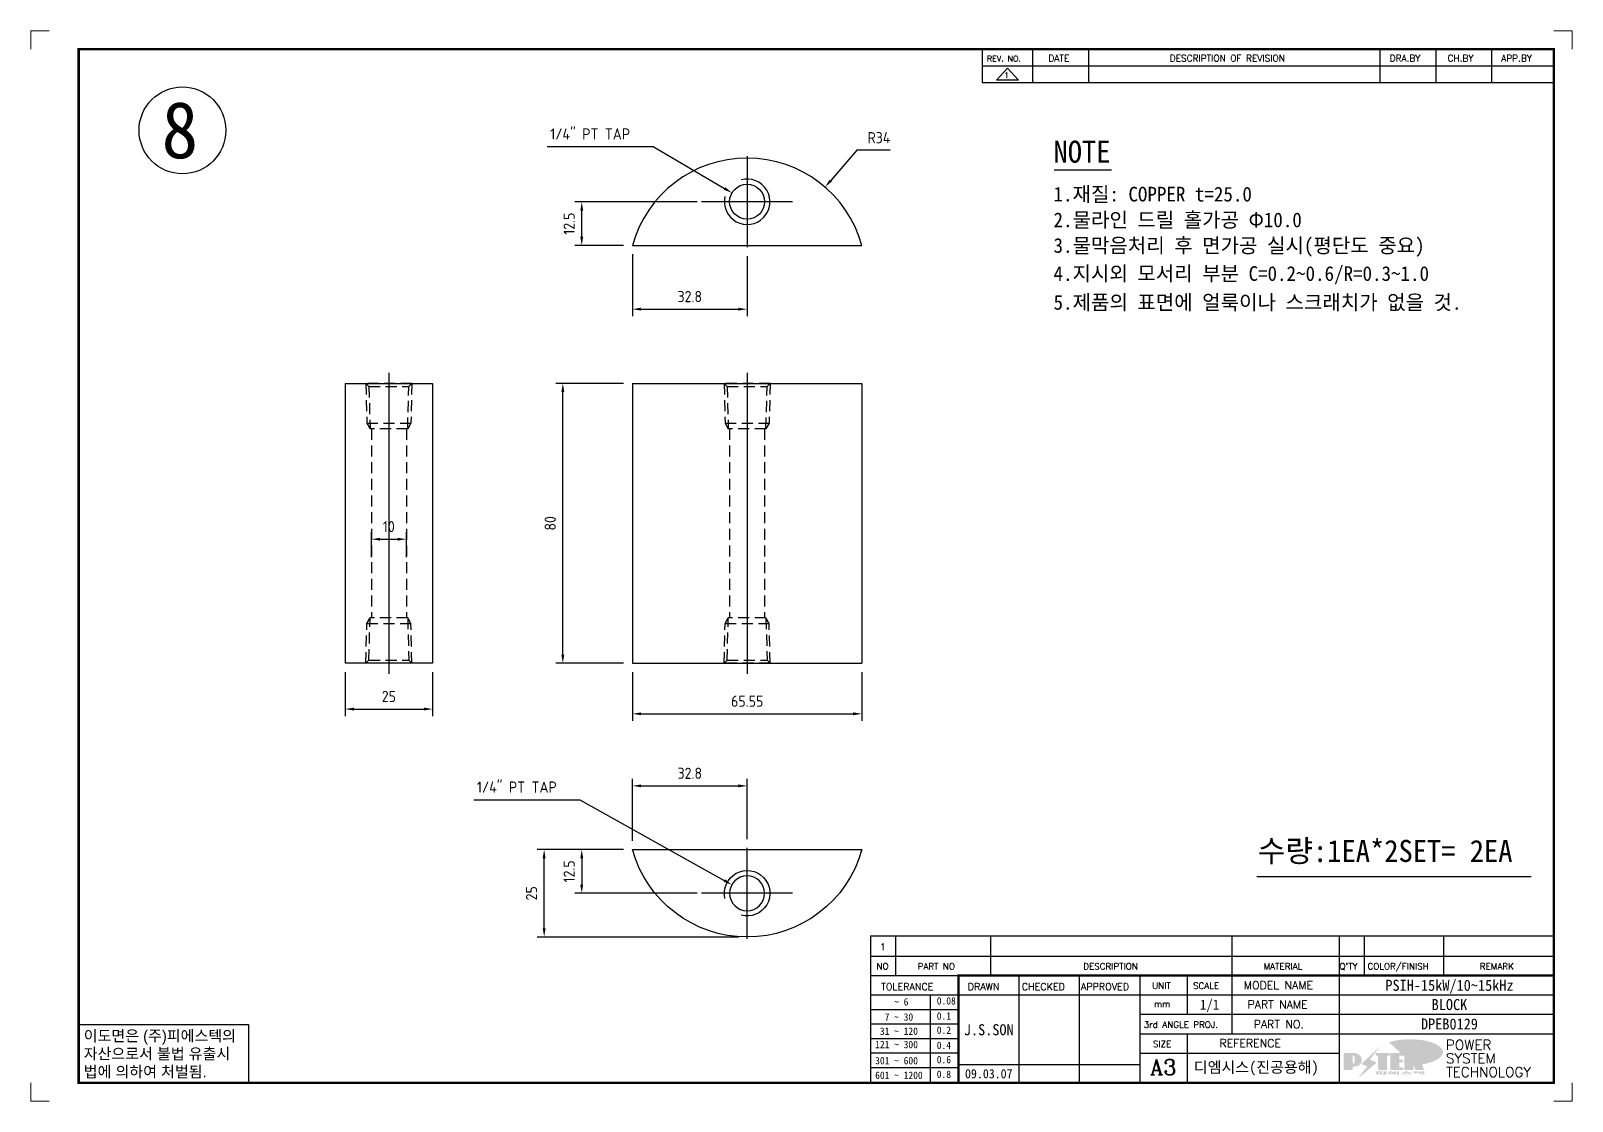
# Model space of a CAD drawing. Header units: millimetres. Extents: x 24815 to 36799, y -9299 to 5469.
# Drawn here: x 30787 to 31227.5, y -4595.8 to -4289.9 of the extents above; entities that cross this region are included whole.
import ezdxf
from ezdxf.enums import TextEntityAlignment as Align

# ---------------------------------------------------------------- set-up
doc = ezdxf.new("R2010")
doc.units = ezdxf.units.MM
doc.linetypes.add('CENTER', pattern=[50.8, 31.75, -6.35, 6.35, -6.35])
doc.linetypes.add('HIDDEN2', pattern=[4.7625, 3.175, -1.5875])
doc.layers.add('FORMAT-1', color=7, linetype='Continuous')
doc.layers.add('line', color=3, linetype='Continuous')
doc.styles.add('h1', font='')
doc.styles.add('HAN', font='')
doc.styles.add('RC', font='ROMANC.SHX')
doc.styles.add('ROMANT', font='romant')
doc.styles.add('RT', font='ROMANT.SHX', dxfattribs={"oblique": 15})
doc.styles.get("Standard").update_dxf_attribs({"font": 'ISOCP.SHX', "bigfont": 'WHGTXT.SHX'})
doc.styles.get('h1').set_extended_font_data('New Gulim')
doc.styles.get('HAN').set_extended_font_data('GulimChe')
doc.dimstyles.new('PS-1', dxfattribs={"dimtxt": 3.2, "dimasz": 2.5, "dimexe": 2, "dimexo": 2.5, "dimgap": 2, "dimtad": 1, "dimtoh": 1, "dimrnd": 0.05, "dimzin": 12, "dimdsep": 46, "dimtxsty": 'Standard', "dimcen": 0, "dimclrt": 2, "dimazin": 3, "dimtfac": 1, "dimtofl": 0, "dimtmove": 0, "dimatfit": 3, "dimfxl": 0, "dimtolj": 1, "dimtzin": 0, "dimarcsym": 0})

# ---------------------------------------------------------------- blocks, each defined once
blk = doc.blocks.new('WADGSG')
blk.add_line((54281.5, 131541.67), (54281.5, 131607.24))
at = {"color": 1, "linetype": 'CENTER', "ltscale": 3}
for p, q in [((54269, 131587.45), (54269, 131561.45)), ((54256, 131574.45), (54282, 131574.45))]:
    blk.add_line(p, q, dxfattribs=at)
at = {"color": 3}
blk.add_circle((54269, 131574.45), 5, dxfattribs=at)
for centre, radius, start, end in [((54290.5, 131574.45), 34, 105.3495, 254.6505), ((54269, 131574.45), 6.5, 256.7579, 195.2507)]:
    blk.add_arc(centre, radius, start, end)
blk = doc.blocks.new('t3')
for p, q in [((0, 15.88), (46.25, 15.88)), ((0, 15.88), (0, 0)), ((46.25, 15.88), (46.25, 0)), ((0, 0), (46.25, 0))]:
    blk.add_line(p, q)
at = {"color": 1, "style": 'h1'}
for s, p in [('이도면은 (주)피에스텍의', (1.4, 11.29)), ('자산으로서 불법 유출시', (1.4, 6.41)), ('법에 의하여 처벌됨.', (1.4, 1.52))]:
    blk.add_text(s, height=3, dxfattribs=at).set_placement(p)
blk = doc.blocks.new('new LOGO')
at = {"layer": 'line'}
h = blk.add_hatch(color=1, dxfattribs=at)
h.paths.add_polyline_path([(41.5, 16.4), (54.3, 16.4, 1), (54.3, 82.9), (0, 82.9), (0, -0.1), (41.5, -0.1)])
h.paths.add_polyline_path([(41.5, 27.9), (41.5, 71.9), (43.6, 71.9, -0.414214), (54.6, 60.9), (54.6, 38.9, -0.414214), (43.6, 27.9)], flags=16)
h.paths.add_polyline_path([(214.7, 71.9), (227.5, 71.9), (227.5, 82.9), (159.7, 82.9), (159.7, 71.9), (172.5, 71.9), (172.5, -0.1), (214.7, -0.1)])
h.paths.add_polyline_path([(276, 37.4), (294.8, 37.4), (294.8, 49.1), (276, 49.1), (276, 71.9), (294.8, 71.9), (294.8, 82.9), (234.5, 82.9), (234.5, -0.1), (297, -0.1), (297, 10.9), (276, 10.9)])
h.paths.add_polyline_path([(347.2, 35.2), (359.7, -0.1), (400.5, -0.1), (379.6, 66.8), (399.7, 82.9), (380.6, 82.9), (347.2, 61.6), (347.2, 82.9), (305.5, 82.9), (305.5, -0.1), (347.2, -0.1)])
h = blk.add_hatch(color=250, dxfattribs=at)
h.paths.add_polyline_path([(44.5, 69.4), (46.6, 69.4, -0.129793), (52, 68, 0.221832), (43.6, 71.9), (41.5, 71.9), (41.5, 27.9), (43.6, 27.9, 0.02048), (44.5, 28)], flags=17)
h.paths.add_polyline_path([(44.5, 13.9), (57.3, 13.9, 0.72362), (77.1, 73.9, -0.679777), (54.3, 16.4), (41.5, 16.4), (41.5, -0.1), (3, -0.1), (3, -2.6), (44.5, -2.6)])
h.paths.add_polyline_path([(117.9, 14.2), (71.5, -44.4), (77.1, -39.6), (120.8, 15.6), (92, 28.9), (173.3, 106), (177.5, 111.4), (89.1, 27.6)])
h.paths.add_polyline_path([(162.7, 71.9), (162.7, 69.4), (172.5, 69.4), (172.5, 71.9)], flags=17)
h.paths.add_polyline_path([(217.7, 69.4), (230.5, 69.4), (230.5, 80.4), (227.5, 80.4), (227.5, 71.9), (214.7, 71.9), (214.7, -0.1), (175.5, -0.1), (175.5, -2.6), (217.7, -2.6)])
h.paths.add_polyline_path([(297.8, 46.6), (294.8, 46.6), (294.8, 37.4), (276, 37.4), (276, 10.9), (279, 10.9), (279, 34.9), (297.8, 34.9)])
h.paths.add_polyline_path([(300, 8.4), (297, 8.4), (297, -0.1), (237.5, -0.1), (237.5, -2.6), (300, -2.6)])
h.paths.add_polyline_path([(297.8, 80.4), (294.8, 80.4), (294.8, 71.9), (276, 71.9), (276, 49.1), (279, 49.1), (279, 69.4), (297.8, 69.4)])
h.paths.add_polyline_path([(350.2, 80.4), (347.2, 80.4), (347.2, 61.6), (350.2, 63.5)])
h.paths.add_polyline_path([(350.2, 26.7), (347.2, 35.2), (347.2, -0.1), (308.5, -0.1), (308.5, -2.6), (350.2, -2.6)])
h.paths.add_polyline_path([(402.7, 80.4), (396.5, 80.4), (379.6, 66.8), (400.5, -0.1), (361.8, -0.1), (362.7, -2.6), (403.5, -2.6), (382.6, 64.3)])
blk.add_hatch(color=5, dxfattribs=at).paths.add_polyline_path([(166.3, 35), (131, 49), (180.4, 112.7), (92, 28.9), (120.8, 15.6), (74.4, -43)])
h = blk.add_hatch(color=253, dxfattribs=at)
edge = h.paths.add_edge_path()
edge.add_ellipse((333.9, 86.4), major_axis=(-165.9, 0), ratio=0.39426, start_angle=111.51268, end_angle=334.46902)
edge.add_ellipse((314.1, 81.2), major_axis=(-153.7, 0), ratio=0.40699, start_angle=121.30662, end_angle=327.74369, ccw=False)
edge.add_line((394, 27.8), (394.7, 25.6))
h = blk.add_hatch(color=250, dxfattribs=at)
edge = h.paths.add_edge_path()
edge.add_ellipse((237.8, -17.6), major_axis=(-14.3, 0), ratio=0.526336, start_angle=192.2456, end_angle=269.07481)
edge.add_line((238.1, -10.1), (237.6, -10.1))
edge.add_ellipse((237.8, -17.6), major_axis=(-14.3, 0), ratio=0.526336, start_angle=270.92519, end_angle=449.07481)
edge.add_line((237.6, -25.1), (238.1, -25.1))
edge.add_ellipse((237.8, -17.6), major_axis=(-14.3, 0), ratio=0.526336, start_angle=450.92519, end_angle=527.7544)
edge.add_line((251.7, -19.2), (254.1, -19.2))
edge.add_line((254.1, -19.2), (254.1, -27.1))
edge.add_line((254.1, -27.1), (263.1, -27.1))
edge.add_line((263.1, -27.1), (263.1, -10.1))
edge.add_line((263.1, -10.1), (254.1, -10.1))
edge.add_line((254.1, -10.1), (254.1, -16))
edge.add_line((254.1, -16), (251.7, -16))
h.paths.add_polyline_path([(241, -16.4), (241, -18.7, -1), (234.4, -18.7), (234.4, -16.4, -1)], flags=16)
h.paths.add_polyline_path([(278.2, -10.1), (268.1, -10.1), (268.1, -27.1), (278.2, -27.1)])
h.paths.add_polyline_path([(310.3, -10.1), (310.3, -11.1, -0.157169), (289.3, -17.5), (294, -19.9, 0.128407), (316.3, -15.9, 0.128407), (338.6, -19.9), (343.3, -17.5, -0.157169), (322.2, -11.1), (322.2, -10.1)])
h.paths.add_polyline_path([(342.1, -25.1), (342.1, -22.3), (290.4, -22.3), (290.4, -25.1)])
h.paths.add_polyline_path([(352, -10.1), (352, -16.2, 0.414214), (354, -18.2), (378.7, -18.2), (378.7, -19.6), (390.2, -19.6), (390.2, -10.1), (378.7, -10.1), (378.7, -13.6), (374.7, -13.6), (374.7, -15.1), (378.7, -15.1), (378.7, -16.2), (364.7, -16.2), (364.7, -15.1), (371.2, -15.1), (371.2, -13.6), (364.7, -13.6), (364.7, -12.6), (374.7, -12.6), (374.7, -10.1)])
h.paths.add_polyline_path([(393.8, -10.1), (393.8, -19.6), (405, -19.6), (405, -10.1)])
h.paths.add_polyline_path([(405, -27.1), (405, -20.9), (356.8, -20.9), (356.8, -23), (391.8, -23), (391.8, -27.1)])
h.paths.add_polyline_path([(200.4, -10.1), (200.4, -22.3), (193.2, -22.3), (193.2, -12.6), (196.6, -12.6), (196.6, -10.1), (161, -10.1), (161, -12.6), (164.5, -12.6), (164.5, -22.3), (161, -22.3), (161, -25.1), (200.4, -25.1), (200.4, -27.1), (213.9, -27.1), (213.9, -10.1)])
h.paths.add_polyline_path([(182, -12.6), (175.6, -12.6), (175.6, -22.3), (182, -22.3)], flags=17)
blk = doc.blocks.new('format-3')
at = {"color": 3, "lineweight": 9}
for p, q in [((0, 286.3), (0, 291.3)), ((5, 291.3), (0, 291.3)), ((414.5, 291.3), (419.5, 291.3)), ((419.5, 286.3), (419.5, 291.3)), ((0, 5), (0, 0)), ((419.5, 5), (419.5, 0)), ((5, 0), (0, 0)), ((414.5, 0), (419.5, 0))]:
    blk.add_line(p, q, dxfattribs=at)
at = {"color": 180}
for p, q in [((258.97, 281.75), (258.97, 286.3)), ((272.71, 281.75), (272.71, 286.3)), ((287.94, 281.75), (287.94, 286.3)), ((367.22, 281.75), (367.22, 286.3)), ((382.45, 281.75), (382.45, 286.3)), ((397.61, 281.75), (397.61, 286.3)), ((258.97, 281.75), (414.5, 281.75)), ((228.5, 39.49), (228.5, 5)), ((228.5, 39.49), (414.5, 39.49)), ((235.29, 39.49), (235.29, 34.21)), ((261.24, 34.21), (261.24, 39.49)), ((326.9, 39.49), (326.9, 34.21)), ((356.11, 39.49), (356.11, 34.21)), ((362.93, 39.49), (362.93, 34.21)), ((384.48, 39.49), (384.48, 34.21)), ((228.5, 34.21), (252.48, 34.21)), ((268.96, 5), (268.96, 34.21)), ((285.45, 5), (285.45, 34.21)), ((301.94, 5), (301.94, 34.21)), ((314.72, 34.21), (314.72, 23.65)), ((326.9, 34.21), (326.9, 18.37)), ((356.11, 34.21), (356.11, 5)), ((228.5, 28.93), (252.48, 28.93)), ((244.89, 5.23), (244.89, 28.93)), ((252.48, 28.93), (414.5, 28.93)), ((228.5, 24.98), (252.48, 24.98)), ((228.5, 21.03), (252.48, 21.03)), ((301.94, 23.65), (414.5, 23.65)), ((228.5, 17.08), (252.48, 17.08)), ((301.94, 18.37), (414.5, 18.37)), ((314.72, 18.37), (314.72, 5)), ((228.5, 13.13), (252.48, 13.13)), ((301.94, 13.09), (356.11, 13.09)), ((228.5, 9.18), (252.48, 9.18)), ((252.48, 9.95), (301.94, 9.95))]:
    blk.add_line(p, q, dxfattribs=at)
at = {"const_width": 0.7}
blk.add_lwpolyline([(252.48, 5), (252.48, 34.21), (414.5, 34.21)], dxfattribs=at)
at = {"layer": 'FORMAT-1', "const_width": 0.7}
blk.add_lwpolyline([(13, 5), (13, 286.3), (414.5, 286.3), (414.5, 5)], close=True, dxfattribs=at)
blk.add_blockref('t3', (13, 5))
at = {"xscale": 0.05400000000000027, "yscale": 0.05400000000000027, "zscale": 0.05400000000000027}
blk.add_blockref('new LOGO', (357.35, 8.65), dxfattribs=at)
at = {"color": 2}
for s, height, style, p in [('REV. NO.', 1.56, 'RC', (260.23, 282.95)), ('DATE', 1.788, 'RC', (276.95, 282.94)), ('DESCRIPTION OF REVISION', 1.7875, 'RC', (309.98, 282.94)), ('DRA.BY', 1.788, 'RC', (369.83, 282.94)), ('CH.BY', 1.788, 'RC', (385.59, 282.94)), ('APP.BY', 1.788, 'RC', (400.18, 282.94)), ('COLOR/FINISH', 1.7424, 'RC', (363.8, 35.83)), ('NO', 1.742, 'RC', (230.16, 35.83)), ('PART NO', 1.742, 'RC', (241.36, 35.83)), ('DESCRIPTION', 1.7424, 'RC', (286.43, 35.83)), ('MATERIAL', 1.742, 'RC', (335.52, 35.83)), ("Q'TY", 1.742, 'RC', (356.17, 35.83)), ('REMARK', 1.742, 'RC', (394.37, 35.83)), (' TOLERANCE', 1.9, 'RC', (230.11, 30.22)), ('DRAWN', 1.9, 'RC', (255, 30.22)), ('CHECKED', 1.9, 'RC', (269.71, 30.22)), ('APPROVED', 1.9, 'RC', (285.8, 30.22)), ('UNIT', 1.742, 'RC', (305.19, 30.55)), ('SCALE', 1.742, 'RC', (316.32, 30.55)), ('MODEL NAME', 2.178, 'RC', (330.12, 30.46)), ('    ~ 6', 2, 'HAN', (229.8, 26.03)), ('0.08', 2, 'HAN', (246.57, 26.31)), ('mm', 1.742, 'RC', (305.67, 25.56)), ('PART NAME', 2.178, 'RC', (331.17, 25.24)), ('  7 ~ 30', 2, 'HAN', (229.8, 21.91)), ('0.1', 2, 'HAN', (246.57, 22.2)), ('3rd ANGLE PROJ.', 1.7424, 'RC', (302.87, 19.97)), ('PART NO.', 2.178, 'RC', (332.84, 19.85)), (' 31 ~ 120', 2, 'HAN', (229.8, 18.04)), ('0.2', 2, 'HAN', (246.57, 18.32)), ('REFERENCE', 2.178, 'RC', (323.52, 14.69)), ('121 ~ 300', 2, 'HAN', (229.8, 14.42)), ('0.4', 2, 'HAN', (246.57, 14.2)), ('SIZE', 1.742, 'RC', (305.39, 14.71)), ('301 ~ 600', 2, 'HAN', (229.8, 10.04)), ('0.6', 2, 'HAN', (246.57, 10.32)), ('601 ~ 1200', 2, 'HAN', (229.8, 6.05)), ('0.8', 2, 'HAN', (246.57, 6.33))]:
    blk.add_text(s, height=height, dxfattribs=dict(at, style=style)).set_placement(p)
at = {"style": 'ROMANT'}
for s, p in [('POWER', (385.15, 13.96)), ('SYSTEM', (385.15, 10.31)), ('TECHNOLOGY', (385.15, 6.56))]:
    blk.add_text(s, height=2.7, dxfattribs=at).set_placement(p)
at = {"color": 2, "lineweight": 25, "style": 'RC'}
blk.add_text('A3', height=4.182, dxfattribs=at).set_placement((304.61, 7.14))
at = {"style": 'HAN'}
for tag, height, p in [('MODEL-NAME', 3, (386.1, 31.53)), ('SCALE', 2.7, (320.81, 26.29)), ('PART-NAME', 3, (386.1, 26.29)), ('CH-BY', 3, (277.21, 19.44)), ('PART-NO', 3, (386.1, 21.01)), ('DRA-BY', 3, (260.72, 19.44)), ('APP-BY', 3, (293.7, 19.44)), ('DRA-DATE', 2.5, (260.72, 7.47)), ('CH-DATE', 2.5, (277.21, 7.47)), ('APP-DATE', 2.5, (293.7, 7.47)), ('관련업체', 3, (333.52, 9.26))]:
    blk.add_attdef(tag, text='', height=height, dxfattribs=at).set_placement(p, align=Align.MIDDLE_CENTER)
blk = doc.blocks.new('no3')
at = {"color": 180}
for p, q in [((0, 5.5), (0, 0)), ((0, 5.5), (186, 5.5)), ((6.79, 5.5), (6.79, 0)), ((32.74, 0.11), (32.74, 5.5)), ((98.4, 5.5), (98.4, 0)), ((127.61, 5.5), (127.61, 0)), ((134.43, 5.5), (134.43, 0)), ((155.98, 5.5), (155.98, 0))]:
    blk.add_line(p, q, dxfattribs=at)
at = {"color": 2, "style": 'HAN'}
for tag, p in [('PART-NO', (19.76, 2.75)), ('MATERIAL', (111.38, 2.75)), ("Q'TY", (131.02, 2.75)), ('COLOR/FINISH', (145.2, 2.75)), ('REMARK', (170.76, 2.75))]:
    blk.add_attdef(tag, text='', height=2.9, dxfattribs=at).set_placement(p, align=Align.MIDDLE_CENTER)
blk.add_attdef('DESCRIPTION', text='', height=2.9, dxfattribs=at).set_placement((34.51, 2.75), align=Align.MIDDLE_LEFT)
at = {"color": 2, "style": 'RT', "oblique": 15}
blk.add_attdef('NO', text='', height=1.74, dxfattribs=at).set_placement((3.38, 2.51), align=Align.MIDDLE_CENTER)
blk = doc.blocks.new('re3')
at = {"color": 180}
for p, q in [((0, 0), (0, -4.55)), ((6.87, -0.64), (3.86, -3.91)), ((9.88, -3.91), (3.86, -3.91)), ((6.87, -0.64), (9.88, -3.91)), ((13.74, -4.55), (13.74, 0)), ((28.97, -4.55), (28.97, 0)), ((108.25, -4.55), (108.25, 0)), ((123.49, -4.55), (123.49, 0)), ((138.64, -4.55), (138.64, 0)), ((0, -4.55), (155.53, -4.55))]:
    blk.add_line(p, q, dxfattribs=at)
at = {"color": 2, "style": 'RC', "oblique": 15}
blk.add_attdef('REV.NO', text='', height=1.56, dxfattribs=at).set_placement((6.59, -2.56), align=Align.MIDDLE_CENTER)
blk.add_attdef('-1', text='', height=1.56, dxfattribs=at).set_placement((9.37, -1.66), align=Align.MIDDLE_LEFT)
at = {"color": 2, "style": 'HAN'}
for tag, p in [('REV.-DATE', (21.36, -2.28)), ('DRA.BY', (115.87, -2.28)), ('CH.BY', (131.07, -2.28)), ('APP.BY', (147.09, -2.28))]:
    blk.add_attdef(tag, text='', height=2.5, dxfattribs=at).set_placement(p, align=Align.MIDDLE_CENTER)
blk.add_attdef('DESCRIPTION-OF-REVISION', text='', height=2.5, dxfattribs=at).set_placement((31.61, -2.28), align=Align.MIDDLE_LEFT)
blk = doc.blocks.new('*D1144')
at = {"color": 0, "lineweight": -2}
for p, q in [((30958.92, -4353.77), (30958.92, -4371.46)), ((30991.71, -4354.27), (30991.71, -4371.46)), ((30961.42, -4369.46), (30989.21, -4369.46))]:
    blk.add_line(p, q, dxfattribs=at)
at = {"color": 0}
for points in [[(30961.42, -4369.04), (30961.42, -4369.87), (30958.92, -4369.46)], [(30989.21, -4369.04), (30989.21, -4369.87), (30991.71, -4369.46)]]:
    blk.add_solid(points, dxfattribs=at)
at = {"layer": 'Defpoints', "color": 0}
for p in [(30958.92, -4351.27), (30991.71, -4351.77), (30991.71, -4369.46)]:
    blk.add_point(p, dxfattribs=at)
at = {"color": 2, "insert": (30975.32, -4365.86), "char_height": 3.2, "attachment_point": 5}
blk.add_mtext('\\A1;32.8', dxfattribs=at)
blk = doc.blocks.new('*D1145')
at = {"color": 0, "lineweight": -2}
for p, q in [((30977.43, -4338.77), (30942.44, -4338.77)), ((30944.44, -4348.77), (30944.44, -4341.27)), ((30956.42, -4351.27), (30942.44, -4351.27))]:
    blk.add_line(p, q, dxfattribs=at)
at = {"color": 0}
for points in [[(30944.02, -4341.27), (30944.85, -4341.27), (30944.44, -4338.77)], [(30944.02, -4348.77), (30944.85, -4348.77), (30944.44, -4351.27)]]:
    blk.add_solid(points, dxfattribs=at)
at = {"layer": 'Defpoints', "color": 0}
for p in [(30944.44, -4338.77), (30979.93, -4338.77), (30958.92, -4351.27)]:
    blk.add_point(p, dxfattribs=at)
at = {"color": 2, "insert": (30940.84, -4345.02), "char_height": 3.2, "attachment_point": 5, "rotation": 90}
blk.add_mtext('\\A1;12.5', dxfattribs=at)
blk = doc.blocks.new('*D1216')
at = {"color": 0, "lineweight": -2}
for p, q in [((30956.42, -4390.66), (30937.04, -4390.66)), ((30939.04, -4468.16), (30939.04, -4393.16)), ((30956.42, -4470.66), (30937.04, -4470.66))]:
    blk.add_line(p, q, dxfattribs=at)
at = {"color": 0}
for points in [[(30938.62, -4393.16), (30939.46, -4393.16), (30939.04, -4390.66)], [(30938.62, -4468.16), (30939.46, -4468.16), (30939.04, -4470.66)]]:
    blk.add_solid(points, dxfattribs=at)
at = {"layer": 'Defpoints', "color": 0}
for p in [(30939.04, -4390.66), (30958.92, -4390.66), (30958.92, -4470.66)]:
    blk.add_point(p, dxfattribs=at)
at = {"color": 2, "insert": (30935.44, -4430.66), "char_height": 3.2, "attachment_point": 5, "rotation": 90}
blk.add_mtext('\\A1;80', dxfattribs=at)
blk = doc.blocks.new('*D1217')
at = {"color": 0, "lineweight": -2}
for p, q in [((30958.92, -4473.16), (30958.92, -4487.09)), ((31024.5, -4473.16), (31024.5, -4487.09)), ((30961.42, -4485.09), (31022, -4485.09))]:
    blk.add_line(p, q, dxfattribs=at)
at = {"color": 0}
for points in [[(30961.42, -4484.67), (30961.42, -4485.5), (30958.92, -4485.09)], [(31022, -4484.67), (31022, -4485.5), (31024.5, -4485.09)]]:
    blk.add_solid(points, dxfattribs=at)
at = {"layer": 'Defpoints', "color": 0}
for p in [(30958.92, -4470.66), (31024.5, -4470.66), (31024.5, -4485.09)]:
    blk.add_point(p, dxfattribs=at)
at = {"color": 2, "insert": (30991.71, -4481.49), "char_height": 3.2, "attachment_point": 5}
blk.add_mtext('\\A1;65.55', dxfattribs=at)
blk = doc.blocks.new('*D1218')
at = {"color": 0, "lineweight": -2}
for p, q in [((30876.82, -4473.16), (30876.82, -4485.73)), ((30901.82, -4473.16), (30901.82, -4485.73)), ((30879.32, -4483.73), (30899.32, -4483.73))]:
    blk.add_line(p, q, dxfattribs=at)
at = {"color": 0}
for points in [[(30879.32, -4483.32), (30879.32, -4484.15), (30876.82, -4483.73)], [(30899.32, -4483.32), (30899.32, -4484.15), (30901.82, -4483.73)]]:
    blk.add_solid(points, dxfattribs=at)
at = {"layer": 'Defpoints', "color": 0}
for p in [(30876.82, -4470.66), (30901.82, -4470.66), (30901.82, -4483.73)]:
    blk.add_point(p, dxfattribs=at)
at = {"color": 2, "insert": (30889.32, -4480.13), "char_height": 3.2, "attachment_point": 5}
blk.add_mtext('\\A1;25', dxfattribs=at)
blk = doc.blocks.new('*D1219')
at = {"color": 0, "lineweight": -2}
for p, q in [((30884.32, -4440.32), (30884.32, -4433.19)), ((30886.82, -4435.19), (30891.82, -4435.19)), ((30894.32, -4440.32), (30894.32, -4433.19))]:
    blk.add_line(p, q, dxfattribs=at)
at = {"color": 0}
for points in [[(30886.82, -4434.78), (30886.82, -4435.61), (30884.32, -4435.19)], [(30891.82, -4434.78), (30891.82, -4435.61), (30894.32, -4435.19)]]:
    blk.add_solid(points, dxfattribs=at)
at = {"layer": 'Defpoints', "color": 0}
for p in [(30894.32, -4435.19), (30884.32, -4442.82), (30894.32, -4442.82)]:
    blk.add_point(p, dxfattribs=at)
at = {"color": 2, "insert": (30889.32, -4431.59), "char_height": 3.2, "attachment_point": 5}
blk.add_mtext('\\A1;10', dxfattribs=at)
blk = doc.blocks.new('*D1146')
at = {"color": 0, "lineweight": -2}
for p, q in [((30958.92, -4521.37), (30958.92, -4503.68)), ((30961.42, -4505.68), (30989.21, -4505.68)), ((30991.71, -4520.87), (30991.71, -4503.68))]:
    blk.add_line(p, q, dxfattribs=at)
at = {"color": 0}
for points in [[(30961.42, -4505.26), (30961.42, -4506.09), (30958.92, -4505.68)], [(30989.21, -4505.26), (30989.21, -4506.09), (30991.71, -4505.68)]]:
    blk.add_solid(points, dxfattribs=at)
at = {"layer": 'Defpoints', "color": 0}
for p in [(30991.71, -4505.68), (30991.71, -4523.37), (30958.92, -4523.87)]:
    blk.add_point(p, dxfattribs=at)
at = {"color": 2, "insert": (30975.32, -4502.08), "char_height": 3.2, "attachment_point": 5}
blk.add_mtext('\\A1;32.8', dxfattribs=at)
blk = doc.blocks.new('*D1147')
at = {"color": 0, "lineweight": -2}
for p, q in [((30956.42, -4523.87), (30942.44, -4523.87)), ((30944.44, -4526.37), (30944.44, -4533.87)), ((30977.43, -4536.37), (30942.44, -4536.37))]:
    blk.add_line(p, q, dxfattribs=at)
at = {"color": 0}
for points in [[(30944.02, -4526.37), (30944.85, -4526.37), (30944.44, -4523.87)], [(30944.02, -4533.87), (30944.85, -4533.87), (30944.44, -4536.37)]]:
    blk.add_solid(points, dxfattribs=at)
at = {"layer": 'Defpoints', "color": 0}
for p in [(30958.92, -4523.87), (30944.44, -4536.37), (30979.93, -4536.37)]:
    blk.add_point(p, dxfattribs=at)
at = {"color": 2, "insert": (30940.84, -4530.12), "char_height": 3.2, "attachment_point": 5, "rotation": 90}
blk.add_mtext('\\A1;12.5', dxfattribs=at)
blk = doc.blocks.new('*D1148')
at = {"color": 0, "lineweight": -2}
for p, q in [((30934.54, -4322.99), (30964.85, -4322.99)), ((30964.85, -4322.99), (30985.24, -4334.97))]:
    blk.add_line(p, q, dxfattribs=at)
at = {"color": 0}
blk.add_solid([(30985.45, -4334.61), (30985.03, -4335.33), (30987.4, -4336.23)], dxfattribs=at)
at = {"layer": 'Defpoints', "color": 0}
for p in [(30987.4, -4336.23), (30996.02, -4341.3)]:
    blk.add_point(p, dxfattribs=at)
at = {"color": 2, "insert": (30946.85, -4319.39), "char_height": 3.2, "attachment_point": 5}
blk.add_mtext('\\A1;1/4" PT TAP', dxfattribs=at)
blk = doc.blocks.new('*D1149')
at = {"color": 0, "lineweight": -2}
for p, q in [((30913.6, -4509.63), (30943.9, -4509.63)), ((30943.9, -4509.63), (30985.16, -4532.71))]:
    blk.add_line(p, q, dxfattribs=at)
at = {"color": 0}
blk.add_solid([(30985.37, -4532.34), (30984.96, -4533.07), (30987.35, -4533.93)], dxfattribs=at)
at = {"layer": 'Defpoints', "color": 0}
for p in [(30987.35, -4533.93), (30996.07, -4538.81)]:
    blk.add_point(p, dxfattribs=at)
at = {"color": 2, "insert": (30925.9, -4506.03), "char_height": 3.2, "attachment_point": 5}
blk.add_mtext('\\A1;1/4" PT TAP', dxfattribs=at)
blk = doc.blocks.new('*D1150')
at = {"color": 0, "lineweight": -2}
for p, q in [((31023.09, -4324.06), (31015.62, -4332.68)), ((31032.56, -4324.06), (31023.09, -4324.06))]:
    blk.add_line(p, q, dxfattribs=at)
at = {"color": 0}
blk.add_solid([(31015.3, -4332.41), (31015.93, -4332.96), (31013.98, -4334.57)], dxfattribs=at)
at = {"layer": 'Defpoints', "color": 0}
for p in [(31013.98, -4334.57), (30991.71, -4360.27)]:
    blk.add_point(p, dxfattribs=at)
at = {"color": 2, "insert": (31029.36, -4320.46), "char_height": 3.2, "attachment_point": 5}
blk.add_mtext('\\A1;R34', dxfattribs=at)
blk = doc.blocks.new('*D1258')
at = {"color": 0, "lineweight": -2}
for p, q in [((30956.42, -4523.87), (30931.7, -4523.87)), ((30933.7, -4546.37), (30933.7, -4526.37)), ((30989.21, -4548.87), (30931.7, -4548.87))]:
    blk.add_line(p, q, dxfattribs=at)
at = {"color": 0}
for points in [[(30933.28, -4526.37), (30934.11, -4526.37), (30933.7, -4523.87)], [(30933.28, -4546.37), (30934.11, -4546.37), (30933.7, -4548.87)]]:
    blk.add_solid(points, dxfattribs=at)
at = {"layer": 'Defpoints', "color": 0}
for p in [(30933.7, -4523.87), (30958.92, -4523.87), (30991.71, -4548.87)]:
    blk.add_point(p, dxfattribs=at)
at = {"color": 2, "insert": (30930.1, -4536.37), "char_height": 3.2, "attachment_point": 5, "rotation": 90}
blk.add_mtext('\\A1;25', dxfattribs=at)

msp = doc.modelspace()

# ---------------------------------------------------------------- linework, layer by layer
for p, q in [((31079.445, -4329.676), (31095.785, -4329.676)), ((30876.817, -4390.659), (30876.817, -4470.659)), ((30876.817, -4390.659), (30901.817, -4390.659)), ((30901.817, -4390.659), (30901.817, -4470.659)), ((30958.922, -4390.659), (31024.496, -4390.659)), ((30958.922, -4390.659), (30958.922, -4470.659)), ((31024.496, -4390.659), (31024.496, -4470.659)), ((30901.817, -4470.659), (30876.817, -4470.659)), ((30958.922, -4470.659), (31024.496, -4470.659)), ((31137.366, -4531.575), (31215.755, -4531.575))]:
    msp.add_line(p, q)
at = {"color": 2, "linetype": 'HIDDEN2'}
for p, q in [((30895.896, -4390.659), (30882.739, -4390.659)), ((30882.739, -4390.659), (30883.623, -4391.543)), ((30895.012, -4391.543), (30895.896, -4390.659)), ((30998.287, -4390.659), (30985.13, -4390.659)), ((30985.13, -4390.659), (30986.014, -4391.543)), ((30997.404, -4391.543), (30998.287, -4390.659)), ((30883.623, -4391.543), (30883.938, -4403.626)), ((30883.623, -4391.543), (30895.012, -4391.543)), ((30894.697, -4403.626), (30895.012, -4391.543)), ((30986.014, -4391.543), (30986.329, -4403.626)), ((30986.014, -4391.543), (30997.404, -4391.543)), ((30997.089, -4403.626), (30997.404, -4391.543)), ((30883.033, -4402.059), (30895.602, -4402.059)), ((30894.697, -4403.626), (30883.938, -4403.626)), ((30884.317, -4403.626), (30884.316, -4457.691)), ((30894.317, -4403.626), (30894.316, -4457.692)), ((30985.424, -4402.059), (30997.994, -4402.059)), ((30997.089, -4403.626), (30986.329, -4403.626)), ((30986.709, -4403.626), (30986.708, -4457.691)), ((30996.709, -4403.626), (30996.708, -4457.692)), ((30883.033, -4459.259), (30895.602, -4459.259)), ((30883.623, -4469.775), (30883.938, -4457.691)), ((30894.697, -4457.691), (30883.938, -4457.691)), ((30894.697, -4457.691), (30895.012, -4469.775)), ((30985.424, -4459.259), (30997.994, -4459.259)), ((30986.014, -4469.775), (30986.329, -4457.691)), ((30997.089, -4457.691), (30986.329, -4457.691)), ((30997.089, -4457.691), (30997.404, -4469.775)), ((30882.739, -4470.659), (30883.623, -4469.775)), ((30895.896, -4470.659), (30882.739, -4470.659)), ((30883.623, -4469.775), (30895.012, -4469.775)), ((30895.012, -4469.775), (30895.896, -4470.659)), ((30985.13, -4470.659), (30986.014, -4469.775)), ((30998.287, -4470.659), (30985.13, -4470.659)), ((30986.014, -4469.775), (30997.404, -4469.775)), ((30997.404, -4469.775), (30998.287, -4470.659))]:
    msp.add_line(p, q, dxfattribs=at)
at = {"color": 1, "linetype": 'CENTER', "ltscale": 3}
for p, q in [((30889.317, -4387.659), (30889.317, -4473.659)), ((30991.709, -4387.659), (30991.709, -4473.659))]:
    msp.add_line(p, q, dxfattribs=at)
at = {"color": 2, "linetype": 'HIDDEN2'}
for points in [[(30882.739, -4390.659), (30883.033, -4402.059), (30883.938, -4403.626)], [(30895.896, -4390.659), (30895.602, -4402.059), (30894.697, -4403.626)], [(30985.13, -4390.659), (30985.424, -4402.059), (30986.329, -4403.626)], [(30998.287, -4390.659), (30997.994, -4402.059), (30997.089, -4403.626)], [(30882.739, -4470.659), (30883.033, -4459.259), (30883.938, -4457.691)], [(30895.896, -4470.659), (30895.602, -4459.259), (30894.697, -4457.691)], [(30985.13, -4470.659), (30985.424, -4459.259), (30986.329, -4457.691)], [(30998.287, -4470.659), (30997.994, -4459.259), (30997.089, -4457.691)]]:
    msp.add_lwpolyline(points, dxfattribs=at)
msp.add_circle((30830.337, -4318.357), 12.402)

# ---------------------------------------------------------------- block references
at = {"xscale": 1.049999999995634, "yscale": 1.049999999995634, "zscale": 1.049999999995634}
msp.add_blockref('format-3', (30787.003, -4595.783), dxfattribs=at).add_auto_attribs({'DRA-DATE': '09.03.07', 'DRA-BY': 'J.S.SON', 'MODEL-NAME': 'PSIH-15kW/10~15kHz', 'PART-NAME': 'BLOCK', 'PART-NO': 'DPEB0129', 'SCALE': '1/1', '관련업체': '디엠시스(진공용해)'})
ref = msp.add_blockref('re3', (31058.917, -4299.946), dxfattribs=dict(xscale=1.049999999995634, yscale=1.049999999995634, zscale=1.049999999995634))
ref.add_attrib('REV.NO', '1', dxfattribs={"color": 2, "height": 1.638, "style": 'RC'}).set_placement((31065.835, -4302.631), align=Align.MIDDLE_CENTER)
at = {"rotation": 270}
msp.add_blockref('WADGSG', (-100582.744, 49930.232), dxfattribs=at)
at = {"xscale": -1, "rotation": 270}
msp.add_blockref('WADGSG', (-100582.744, -58805.365), dxfattribs=at)
ref = msp.add_blockref('no3', (31026.928, -4554.314), dxfattribs=dict(xscale=1.049999999995634, yscale=1.049999999995634, zscale=1.049999999995634))
ref.add_attrib('NO', '1', dxfattribs={"color": 2, "height": 1.827, "style": 'RT'}).set_placement((31030.482, -4551.682), align=Align.MIDDLE_CENTER)

# ---------------------------------------------------------------- texts
at = {"color": 2, "style": 'HAN'}
for s, height, p in [('8', 16.2, (30824.368, -4326.332)), ('NOTE', 6.3, (31079.266, -4327.613)), ('1.재질: COPPER t=25.0', 4.2, (31079.266, -4338.685)), ('2.물라인 드릴 홀가공 Φ10.0', 4.2, (31079.266, -4346.035)), ('3.물막음처리 후 면가공 실시(평단도 중요)', 4.2, (31079.266, -4353.36)), ('4.지시외 모서리 부분 C=0.2~0.6/R=0.3~1.0', 4.2, (31079.266, -4361.378)), ('5.제품의 표면에 얼룩이나 스크래치가 없을 것.', 4.2, (31079.266, -4369.603)), ('수량:1EA*2SET= 2EA', 6.3, (31137.612, -4527.431))]:
    msp.add_text(s, height=height, dxfattribs=at).set_placement(p)

# ---------------------------------------------------------------- dimensions: what is measured, and where the dimension line sits
for p1, p2, picture, middle in [((30996.021, -4341.297), (30987.397, -4336.234), '*D1148', (30946.85, -4322.995)), ((30996.073, -4538.809), (30987.345, -4533.927), '*D1149', (30925.904, -4509.627))]:
    dim = msp.add_diameter_dim_2p(p1=p1, p2=p2, text='1/4" PT TAP', dimstyle='PS-1')
    dim.commit()
    dim.dimension.update_dxf_attribs({"geometry": picture, "text_midpoint": middle, "dimtype": 163})
dim = msp.add_radius_dim(center=(30991.709, -4360.265), mpoint=(31013.978, -4334.573), dimstyle='PS-1')
dim.commit()
dim.dimension.update_dxf_attribs({"geometry": '*D1150', "text_midpoint": (31029.358, -4324.059), "dimtype": 164})
for base, p1, p2, angle, picture, middle in [((30944.435, -4338.766), (30958.922, -4351.265), (30979.933, -4338.766), 90, '*D1145', (30944.435, -4345.016)), ((30944.435, -4536.367), (30958.922, -4523.868), (30979.933, -4536.367), 270, '*D1147', (30944.435, -4530.118))]:
    dim = msp.add_linear_dim(base=base, p1=p1, p2=p2, angle=angle, dimstyle='PS-1')
    dim.commit()
    dim.dimension.update_dxf_attribs({"geometry": picture, "text_midpoint": middle, "dimtype": 160})
for base, p1, p2, picture, middle in [((30991.71, -4369.458), (30958.922, -4351.265), (30991.71, -4351.765), '*D1144', (30975.316, -4365.857)), ((30894.317, -4435.194), (30884.317, -4442.817), (30894.317, -4442.817), '*D1219', (30889.317, -4431.594)), ((30901.817, -4483.733), (30876.817, -4470.659), (30901.817, -4470.659), '*D1218', (30889.317, -4480.132)), ((31024.496, -4485.088), (30958.922, -4470.659), (31024.496, -4470.659), '*D1217', (30991.709, -4481.488)), ((30991.71, -4505.676), (30958.922, -4523.868), (30991.71, -4523.368), '*D1146', (30975.316, -4502.075))]:
    dim = msp.add_linear_dim(base=base, p1=p1, p2=p2, dimstyle='PS-1')
    dim.commit()
    dim.dimension.update_dxf_attribs({"geometry": picture, "text_midpoint": middle})
for base, p1, p2, picture, middle in [((30939.038, -4390.659), (30958.922, -4470.659), (30958.922, -4390.659), '*D1216', (30935.438, -4430.659)), ((30933.696, -4523.868), (30991.709, -4548.868), (30958.922, -4523.868), '*D1258', (30930.096, -4536.368))]:
    dim = msp.add_linear_dim(base=base, p1=p1, p2=p2, angle=90, dimstyle='PS-1')
    dim.commit()
    dim.dimension.update_dxf_attribs({"geometry": picture, "text_midpoint": middle})

doc.saveas('drawing.dxf')
